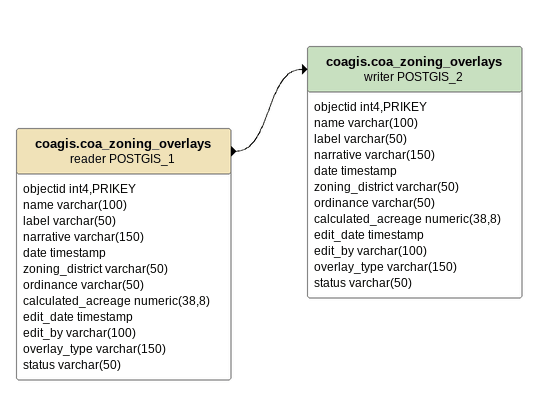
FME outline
coagis.coa_zoning_overlays (reader POSTGIS_1)
    attributes: objectid int4,PRIKEY, name varchar(100), label varchar(50), narrative varchar(150), date timestamp, zoning_district varchar(50), ordinance varchar(50), calculated_acreage numeric(38,8), edit_date timestamp, edit_by varchar(100), overlay_type varchar(150), status varchar(50)
    -> coagis.coa_zoning_overlays (writer POSTGIS_2)
coagis.coa_zoning_overlays (writer POSTGIS_2)
    attributes: objectid int4,PRIKEY, name varchar(100), label varchar(50), narrative varchar(150), date timestamp, zoning_district varchar(50), ordinance varchar(50), calculated_acreage numeric(38,8), edit_date timestamp, edit_by varchar(100), overlay_type varchar(150), status varchar(50)
